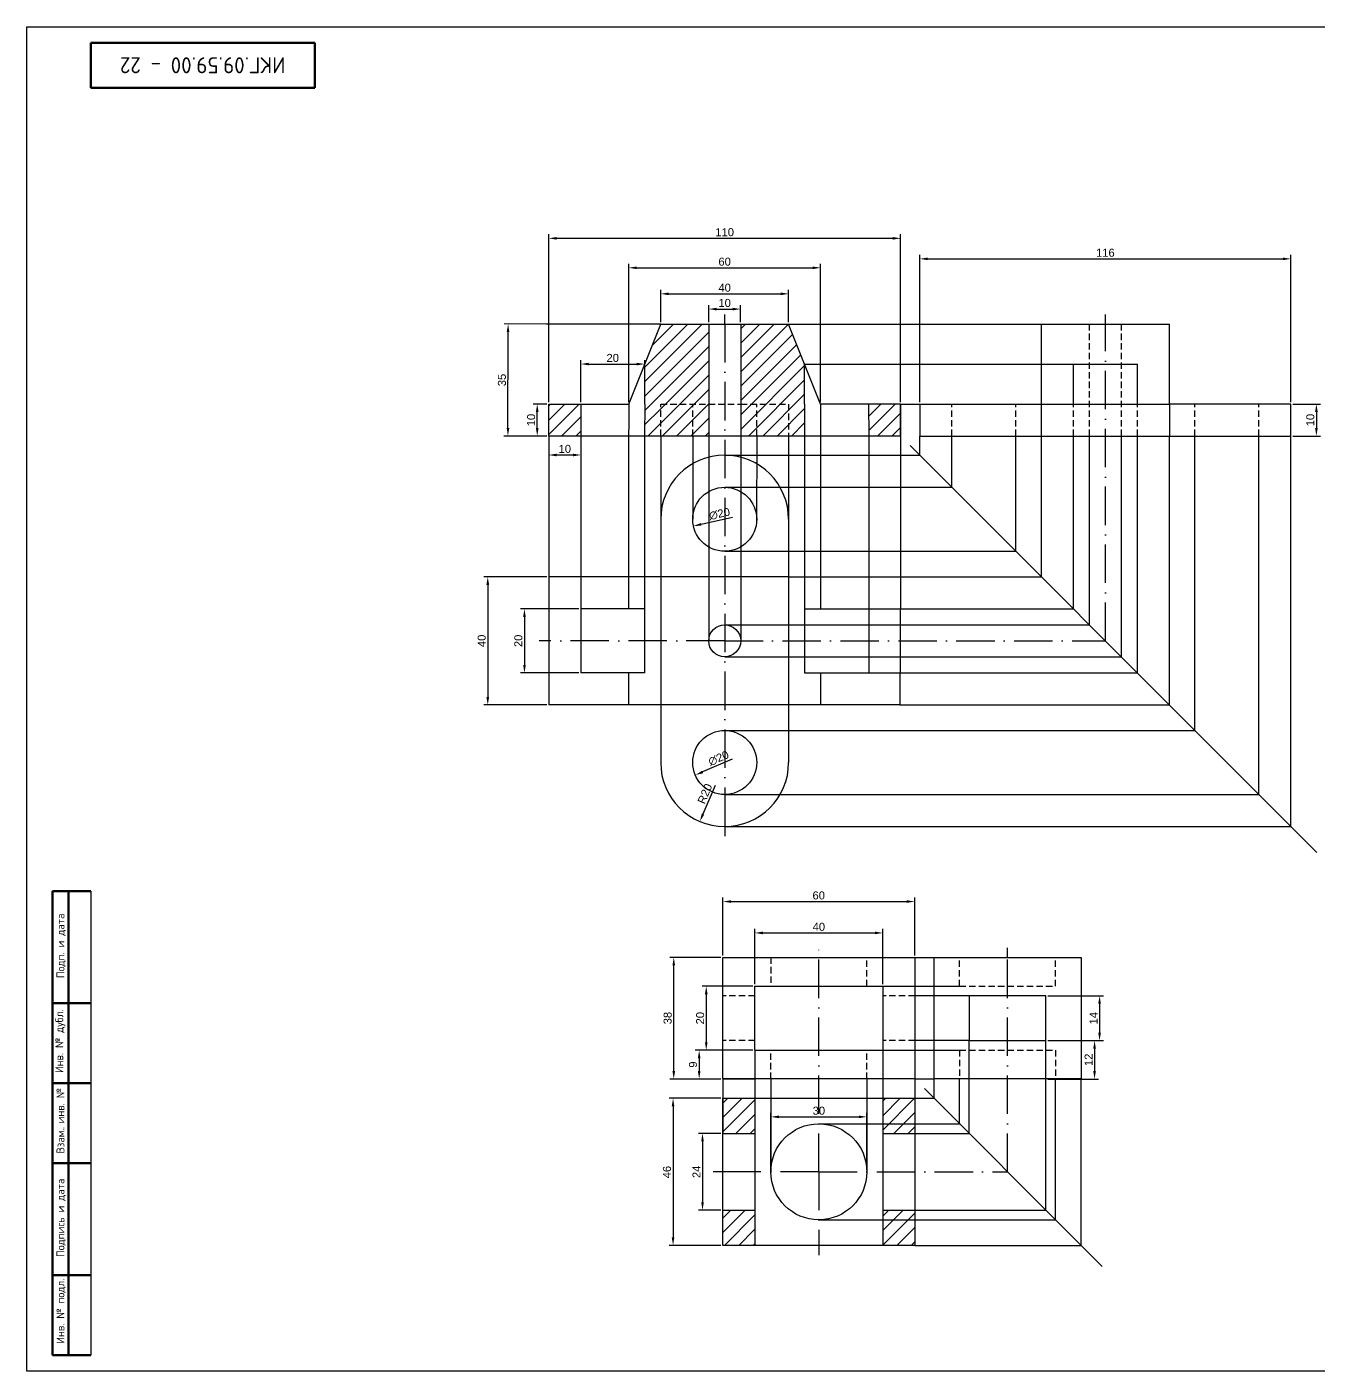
# Model space of a CAD drawing. Header units: millimetres. Extents: x 1835 to 3115, y 2020 to 2633.
# Drawn here: x 1834.7 to 2238.3, y 2212.7 to 2632.7 of the extents above; entities that cross this region are included whole.
import ezdxf
from ezdxf.enums import TextEntityAlignment as Align

# ---------------------------------------------------------------- set-up
doc = ezdxf.new("R2010")
doc.units = ezdxf.units.MM
doc.linetypes.add('ACAD_ISO10W100', pattern=[18, 12, -3, 0, -3])
doc.linetypes.add('JIS_02_2.0', pattern=[3, 2, -1])
for name, color, linetype in [('Линия связи', 92, 'Continuous'), ('Невидимая', 140, 'JIS_02_2.0'), ('оси симметрии', 20, 'ACAD_ISO10W100'), ('Размеры', 240, 'Continuous'), ('форматки', 7, 'Continuous'), ('Штриховка', 124, 'Continuous')]:
    doc.layers.add(name, color=color, linetype=linetype)
doc.layers.add('Чертёж', color=7, linetype='Continuous', lineweight=30)
doc.styles.add('GOST-2.304_Type-B', font='GOST Common.ttf')
doc.styles.get("Standard").update_dxf_attribs({"font": 'arial.ttf'})
doc.dimstyles.new('ISO-25', dxfattribs={"dimtxt": 2.5, "dimasz": 2.5, "dimexe": 1.25, "dimexo": 0.625, "dimtad": 1, "dimtxsty": 'Standard', "dimcen": 2.5, "dimadec": 0, "dimazin": 0, "dimtfac": 1, "dimtmove": 0, "dimatfit": 3, "dimfxl": 1, "dimarcsym": 0})
pattern_1 = [(45, (-627.3834, -187.195), (-2.245064, 2.245064), [])]

# ---------------------------------------------------------------- blocks, each defined once
blk = doc.blocks.new('ACAD_SPDS_TB_18')
at = {"linetype": 'Continuous', "lineweight": 60}
for p, q in [((-12, 145), (0, 145)), ((-12, 145), (-12, 0)), ((-7, 145), (-7, 0)), ((-12, 110), (0, 110)), ((-12, 85), (0, 85)), ((-12, 60), (0, 60)), ((-12, 25), (0, 25)), ((-12, 0), (0, 0))]:
    blk.add_line(p, q, dxfattribs=at)
at = {"linetype": 'Continuous', "lineweight": 30}
blk.add_line((0, 145), (0, 0), dxfattribs=at)
at = {"style": 'GOST-2.304_Type-B'}
for s, p in [('Подп. и дата', (-8.25, 117.77)), ('Инв. № дубл.', (-8.62, 88.14)), ('Взам. инв. №', (-8.25, 62.96)), ('. ', (-8.25, 70.58)), ('Подпись и дата', (-8.25, 30.64)), ('Инв. № подл.', (-8.25, 3.57))]:
    blk.add_text(s, height=2.5, rotation=90, dxfattribs=at).set_placement(p)
for tag, p in [('ПОДП_ДАТА_2', (-3.5, 127.5)), ('ИНВ_Н_ДУБЛ', (-3.65, 97.5)), ('ВЗАМ_ИНВ_Н', (-3.5, 71.94)), ('ПОДП_ДАТА_1', (-3.5, 42.5)), ('ИНВ_НОМ_ПОДЛ', (-3.5, 12.5))]:
    blk.add_attdef(tag, text='', height=2.5, rotation=90, dxfattribs=at).set_placement(p, align=Align.MIDDLE_CENTER)
at = {"style": 'GOST-2.304_Type-B', "flags": 1}
blk.add_attdef('ИДЕНТИФИКАТОР_НАДПИСИ', (-12.12, -11.58), '', height=2.5, dxfattribs=at)
blk = doc.blocks.new('ACAD_SPDS_TB_08')
at = {"linetype": 'Continuous', "lineweight": 60}
for p, q in [((0, 0), (0, -14)), ((70, 0), (0, 0)), ((70, 0), (70, -14)), ((70, -14), (0, -14))]:
    blk.add_line(p, q, dxfattribs=at)
at = {"style": 'GOST-2.304_Type-B', "flags": 8}
blk.add_attdef('ОБОЗНАЧЕНИЕ_ДОКУМЕНТА', text='', height=5, dxfattribs=at).set_placement((35, -7), align=Align.MIDDLE_CENTER)
at = {"style": 'GOST-2.304_Type-B', "flags": 1}
blk.add_attdef('ИДЕНТИФИКАТОР_НАДПИСИ', (-0.4, -20.95), '', height=2.5, dxfattribs=at)
blk = doc.blocks.new('*D27')
at = {"layer": 'Defpoints', "color": 0, "transparency": 16777216}
for p in [(1985.12, 2539.91), (1997.86, 2539.9), (1997.82, 2504.9)]:
    blk.add_point(p, dxfattribs=at)
at = {"layer": 'Размеры', "color": 0, "lineweight": -2, "transparency": 16777216}
for p, q in [((1997.23, 2539.9), (1983.87, 2539.91)), ((1985.09, 2507.41), (1985.11, 2537.41)), ((1997.2, 2504.9), (1983.83, 2504.91))]:
    blk.add_line(p, q, dxfattribs=at)
at = {"layer": 'Размеры', "color": 0, "transparency": 16777216}
for points in [[(1984.7, 2537.41), (1985.53, 2537.41), (1985.12, 2539.91)], [(1984.67, 2507.41), (1985.5, 2507.41), (1985.08, 2504.91)]]:
    blk.add_solid(points, dxfattribs=at)
at = {"layer": 'Размеры', "color": 0, "transparency": 16777216, "insert": (1983.2, 2522.41), "char_height": 2.5, "attachment_point": 5, "rotation": 89.9475}
blk.add_mtext('35', dxfattribs=at)
blk = doc.blocks.new('*D28')
at = {"layer": 'Defpoints', "color": 0, "transparency": 16777216}
for p in [(1994.22, 2514.9), (1997.82, 2514.9), (1997.82, 2504.9)]:
    blk.add_point(p, dxfattribs=at)
at = {"layer": 'Размеры', "color": 0, "lineweight": -2, "transparency": 16777216}
for p, q in [((1997.2, 2514.9), (1992.97, 2514.9)), ((1994.22, 2507.4), (1994.22, 2512.4)), ((1997.2, 2504.9), (1992.97, 2504.9))]:
    blk.add_line(p, q, dxfattribs=at)
at = {"layer": 'Размеры', "color": 0, "transparency": 16777216}
for points in [[(1993.81, 2512.4), (1994.64, 2512.4), (1994.22, 2514.9)], [(1993.81, 2507.4), (1994.64, 2507.4), (1994.22, 2504.9)]]:
    blk.add_solid(points, dxfattribs=at)
at = {"layer": 'Размеры', "color": 0, "transparency": 16777216, "insert": (1992.32, 2509.9), "char_height": 2.5, "attachment_point": 5, "rotation": 90}
blk.add_mtext('10', dxfattribs=at)
blk = doc.blocks.new('*D29')
at = {"layer": 'Defpoints', "color": 0, "transparency": 16777216}
for p in [(2072.82, 2549.33), (2032.82, 2539.9), (2072.82, 2539.9)]:
    blk.add_point(p, dxfattribs=at)
at = {"layer": 'Размеры', "color": 0, "lineweight": -2, "transparency": 16777216}
for p, q in [((2032.82, 2540.52), (2032.82, 2550.58)), ((2072.82, 2540.52), (2072.82, 2550.58)), ((2035.32, 2549.33), (2070.32, 2549.33))]:
    blk.add_line(p, q, dxfattribs=at)
at = {"layer": 'Размеры', "color": 0, "transparency": 16777216}
for points in [[(2035.32, 2549.75), (2035.32, 2548.92), (2032.82, 2549.33)], [(2070.32, 2549.75), (2070.32, 2548.92), (2072.82, 2549.33)]]:
    blk.add_solid(points, dxfattribs=at)
at = {"layer": 'Размеры', "color": 0, "transparency": 16777216, "insert": (2052.82, 2551.23), "char_height": 2.5, "attachment_point": 5}
blk.add_mtext('40', dxfattribs=at)
blk = doc.blocks.new('*D30')
at = {"layer": 'Defpoints', "color": 0, "transparency": 16777216}
for p in [(2082.82, 2557.47), (2022.82, 2514.9), (2082.82, 2514.9)]:
    blk.add_point(p, dxfattribs=at)
at = {"layer": 'Размеры', "color": 0, "lineweight": -2, "transparency": 16777216}
for p, q in [((2022.82, 2515.52), (2022.82, 2558.72)), ((2082.82, 2515.52), (2082.82, 2558.72)), ((2025.32, 2557.47), (2080.32, 2557.47))]:
    blk.add_line(p, q, dxfattribs=at)
at = {"layer": 'Размеры', "color": 0, "transparency": 16777216}
for points in [[(2025.32, 2557.88), (2025.32, 2557.05), (2022.82, 2557.47)], [(2080.32, 2557.88), (2080.32, 2557.05), (2082.82, 2557.47)]]:
    blk.add_solid(points, dxfattribs=at)
at = {"layer": 'Размеры', "color": 0, "transparency": 16777216, "insert": (2052.82, 2559.37), "char_height": 2.5, "attachment_point": 5}
blk.add_mtext('60', dxfattribs=at)
blk = doc.blocks.new('*D31')
at = {"layer": 'Defpoints', "color": 0, "transparency": 16777216}
for p in [(2107.82, 2566.68), (1997.82, 2514.9), (2107.82, 2514.9)]:
    blk.add_point(p, dxfattribs=at)
at = {"layer": 'Размеры', "color": 0, "lineweight": -2, "transparency": 16777216}
for p, q in [((1997.82, 2515.52), (1997.82, 2567.93)), ((2000.32, 2566.68), (2105.32, 2566.68)), ((2107.82, 2515.52), (2107.82, 2567.93))]:
    blk.add_line(p, q, dxfattribs=at)
at = {"layer": 'Размеры', "color": 0, "transparency": 16777216}
for points in [[(2000.32, 2567.1), (2000.32, 2566.26), (1997.82, 2566.68)], [(2105.32, 2567.1), (2105.32, 2566.26), (2107.82, 2566.68)]]:
    blk.add_solid(points, dxfattribs=at)
at = {"layer": 'Размеры', "color": 0, "transparency": 16777216, "insert": (2052.82, 2568.58), "char_height": 2.5, "attachment_point": 5}
blk.add_mtext('110', dxfattribs=at)
blk = doc.blocks.new('*D32')
at = {"layer": 'Defpoints', "color": 0, "transparency": 16777216}
for p in [(2027.83, 2527.4), (2007.82, 2514.9), (2027.82, 2514.9)]:
    blk.add_point(p, dxfattribs=at)
at = {"layer": 'Размеры', "color": 0, "lineweight": -2, "transparency": 16777216}
for p, q in [((2007.82, 2515.52), (2007.83, 2528.65)), ((2027.82, 2515.52), (2027.83, 2528.65)), ((2010.33, 2527.4), (2025.33, 2527.4))]:
    blk.add_line(p, q, dxfattribs=at)
at = {"layer": 'Размеры', "color": 0, "transparency": 16777216}
for points in [[(2010.33, 2527.82), (2010.33, 2526.98), (2007.83, 2527.4)], [(2025.33, 2527.81), (2025.33, 2526.98), (2027.83, 2527.4)]]:
    blk.add_solid(points, dxfattribs=at)
at = {"layer": 'Размеры', "color": 0, "transparency": 16777216, "insert": (2017.83, 2529.3), "char_height": 2.5, "attachment_point": 5, "rotation": 359.9914}
blk.add_mtext('20', dxfattribs=at)
blk = doc.blocks.new('*D33')
at = {"layer": 'Defpoints', "color": 0, "transparency": 16777216}
for p in [(1997.82, 2504.9), (2007.89, 2504.9), (2007.89, 2498.98)]:
    blk.add_point(p, dxfattribs=at)
at = {"layer": 'Размеры', "color": 0, "lineweight": -2, "transparency": 16777216}
for p, q in [((1997.82, 2504.27), (1997.82, 2497.73)), ((2007.89, 2504.27), (2007.89, 2497.73)), ((2000.32, 2498.98), (2005.39, 2498.98))]:
    blk.add_line(p, q, dxfattribs=at)
at = {"layer": 'Размеры', "color": 0, "transparency": 16777216}
for points in [[(2000.32, 2499.39), (2000.32, 2498.56), (1997.82, 2498.98)], [(2005.39, 2499.39), (2005.39, 2498.56), (2007.89, 2498.98)]]:
    blk.add_solid(points, dxfattribs=at)
at = {"layer": 'Размеры', "color": 0, "transparency": 16777216, "insert": (2002.85, 2500.88), "char_height": 2.5, "attachment_point": 5}
blk.add_mtext('10', dxfattribs=at)
blk = doc.blocks.new('*D34')
at = {"layer": 'Defpoints', "color": 0, "transparency": 16777216}
for p in [(2057.82, 2544.57), (2047.82, 2539.9), (2057.82, 2539.9)]:
    blk.add_point(p, dxfattribs=at)
at = {"layer": 'Размеры', "color": 0, "lineweight": -2, "transparency": 16777216}
for p, q in [((2047.82, 2540.52), (2047.82, 2545.82)), ((2057.82, 2540.52), (2057.82, 2545.82)), ((2050.32, 2544.57), (2055.32, 2544.57))]:
    blk.add_line(p, q, dxfattribs=at)
at = {"layer": 'Размеры', "color": 0, "transparency": 16777216}
for points in [[(2050.32, 2544.98), (2050.32, 2544.15), (2047.82, 2544.57)], [(2055.32, 2544.98), (2055.32, 2544.15), (2057.82, 2544.57)]]:
    blk.add_solid(points, dxfattribs=at)
at = {"layer": 'Размеры', "color": 0, "transparency": 16777216, "insert": (2052.82, 2546.47), "char_height": 2.5, "attachment_point": 5}
blk.add_mtext('10', dxfattribs=at)
blk = doc.blocks.new('*D36')
at = {"layer": 'Defpoints', "color": 0, "transparency": 16777216}
for p in [(2062.01, 2406.84), (2043.63, 2398.96)]:
    blk.add_point(p, dxfattribs=at)
at = {"layer": 'Размеры', "color": 0, "lineweight": -2, "transparency": 16777216}
blk.add_line((2055.16, 2403.9), (2045.93, 2399.94), dxfattribs=at)
at = {"layer": 'Размеры', "color": 0, "transparency": 16777216}
blk.add_solid([(2045.77, 2400.32), (2046.1, 2399.56), (2043.63, 2398.96)], dxfattribs=at)
at = {"layer": 'Размеры', "color": 0, "transparency": 16777216, "insert": (2050.92, 2404.23), "char_height": 2.5, "attachment_point": 5, "rotation": 23.2315}
blk.add_mtext('∅20', dxfattribs=at)
blk = doc.blocks.new('*D37')
at = {"layer": 'Defpoints', "color": 0, "transparency": 16777216}
for p in [(2052.82, 2402.9), (2045.07, 2384.47)]:
    blk.add_point(p, dxfattribs=at)
at = {"layer": 'Размеры', "color": 0, "lineweight": -2, "transparency": 16777216}
blk.add_line((2049.8, 2395.72), (2046.04, 2386.77), dxfattribs=at)
at = {"layer": 'Размеры', "color": 0, "transparency": 16777216}
blk.add_solid([(2045.65, 2386.93), (2046.42, 2386.61), (2045.07, 2384.47)], dxfattribs=at)
at = {"layer": 'Размеры', "color": 0, "transparency": 16777216, "insert": (2046.65, 2393.14), "char_height": 2.5, "attachment_point": 5, "rotation": 67.1824}
blk.add_mtext('R20', dxfattribs=at)
blk = doc.blocks.new('*D38')
at = {"layer": 'Defpoints', "color": 0, "transparency": 16777216}
for p in [(2097.26, 2292.18), (2067.26, 2275.01), (2097.26, 2275.01)]:
    blk.add_point(p, dxfattribs=at)
at = {"layer": 'Размеры', "color": 0, "lineweight": -2, "transparency": 16777216}
for p, q in [((2067.26, 2275.64), (2067.26, 2293.43)), ((2097.26, 2275.64), (2097.26, 2293.43)), ((2069.76, 2292.18), (2094.76, 2292.18))]:
    blk.add_line(p, q, dxfattribs=at)
at = {"layer": 'Размеры', "color": 0, "transparency": 16777216}
for points in [[(2069.76, 2292.6), (2069.76, 2291.77), (2067.26, 2292.18)], [(2094.76, 2292.6), (2094.76, 2291.77), (2097.26, 2292.18)]]:
    blk.add_solid(points, dxfattribs=at)
at = {"layer": 'Размеры', "color": 0, "transparency": 16777216, "insert": (2082.26, 2294.09), "char_height": 2.5, "attachment_point": 5}
blk.add_mtext('30', dxfattribs=at)
blk = doc.blocks.new('*D39')
at = {"layer": 'Defpoints', "color": 0, "transparency": 16777216}
for p in [(2112.26, 2359.45), (2052.26, 2342.01), (2112.26, 2342.01)]:
    blk.add_point(p, dxfattribs=at)
at = {"layer": 'Размеры', "color": 0, "lineweight": -2, "transparency": 16777216}
for p, q in [((2052.26, 2342.64), (2052.26, 2360.7)), ((2112.26, 2342.64), (2112.26, 2360.7)), ((2054.76, 2359.45), (2109.76, 2359.45))]:
    blk.add_line(p, q, dxfattribs=at)
at = {"layer": 'Размеры', "color": 0, "transparency": 16777216}
for points in [[(2054.76, 2359.87), (2054.76, 2359.04), (2052.26, 2359.45)], [(2109.76, 2359.87), (2109.76, 2359.04), (2112.26, 2359.45)]]:
    blk.add_solid(points, dxfattribs=at)
at = {"layer": 'Размеры', "color": 0, "transparency": 16777216, "insert": (2082.22, 2361.35), "char_height": 2.5, "attachment_point": 5}
blk.add_mtext('60', dxfattribs=at)
blk = doc.blocks.new('*D40')
at = {"layer": 'Defpoints', "color": 0, "transparency": 16777216}
for p in [(2036.91, 2342.01), (2052.26, 2342.01), (2052.26, 2304.01)]:
    blk.add_point(p, dxfattribs=at)
at = {"layer": 'Размеры', "color": 0, "lineweight": -2, "transparency": 16777216}
for p, q in [((2051.63, 2342.01), (2035.66, 2342.01)), ((2036.91, 2306.51), (2036.91, 2339.51)), ((2051.63, 2304.01), (2035.66, 2304.01))]:
    blk.add_line(p, q, dxfattribs=at)
at = {"layer": 'Размеры', "color": 0, "transparency": 16777216}
for points in [[(2036.49, 2339.51), (2037.32, 2339.51), (2036.91, 2342.01)], [(2036.49, 2306.51), (2037.32, 2306.51), (2036.91, 2304.01)]]:
    blk.add_solid(points, dxfattribs=at)
at = {"layer": 'Размеры', "color": 0, "transparency": 16777216, "insert": (2035, 2323.04), "char_height": 2.5, "attachment_point": 5, "rotation": 90}
blk.add_mtext('38', dxfattribs=at)
blk = doc.blocks.new('*D41')
at = {"layer": 'Defpoints', "color": 0, "transparency": 16777216}
for p in [(2062.26, 2333.01), (2047.07, 2313.01), (2062.26, 2313.01)]:
    blk.add_point(p, dxfattribs=at)
at = {"layer": 'Размеры', "color": 0, "lineweight": -2, "transparency": 16777216}
for p, q in [((2061.63, 2333.01), (2045.82, 2333.01)), ((2047.07, 2330.51), (2047.07, 2315.51)), ((2061.63, 2313.01), (2045.82, 2313.01))]:
    blk.add_line(p, q, dxfattribs=at)
at = {"layer": 'Размеры', "color": 0, "transparency": 16777216}
for points in [[(2046.65, 2330.51), (2047.48, 2330.51), (2047.07, 2333.01)], [(2046.65, 2315.51), (2047.48, 2315.51), (2047.07, 2313.01)]]:
    blk.add_solid(points, dxfattribs=at)
at = {"layer": 'Размеры', "color": 0, "transparency": 16777216, "insert": (2045.16, 2323.01), "char_height": 2.5, "attachment_point": 5, "rotation": 90}
blk.add_mtext('20', dxfattribs=at)
blk = doc.blocks.new('*D42')
at = {"layer": 'Defpoints', "color": 0, "transparency": 16777216}
for p in [(2052.26, 2313.01), (2044.85, 2304.01), (2052.26, 2304.01)]:
    blk.add_point(p, dxfattribs=at)
at = {"layer": 'Размеры', "color": 0, "lineweight": -2, "transparency": 16777216}
for p, q in [((2051.63, 2313.01), (2043.6, 2313.01)), ((2044.85, 2310.51), (2044.85, 2306.51)), ((2051.63, 2304.01), (2043.6, 2304.01))]:
    blk.add_line(p, q, dxfattribs=at)
at = {"layer": 'Размеры', "color": 0, "transparency": 16777216}
for points in [[(2044.43, 2310.51), (2045.26, 2310.51), (2044.85, 2313.01)], [(2044.43, 2306.51), (2045.26, 2306.51), (2044.85, 2304.01)]]:
    blk.add_solid(points, dxfattribs=at)
at = {"layer": 'Размеры', "color": 0, "transparency": 16777216, "insert": (2042.95, 2308.51), "char_height": 2.5, "attachment_point": 5, "rotation": 90}
blk.add_mtext('9', dxfattribs=at)
blk = doc.blocks.new('*D43')
at = {"layer": 'Defpoints', "color": 0, "transparency": 16777216}
for p in [(2102.26, 2349.65), (2062.26, 2333.01), (2102.26, 2333.01)]:
    blk.add_point(p, dxfattribs=at)
at = {"layer": 'Размеры', "color": 0, "lineweight": -2, "transparency": 16777216}
for p, q in [((2062.26, 2333.64), (2062.26, 2350.9)), ((2064.76, 2349.65), (2099.76, 2349.65)), ((2102.26, 2333.64), (2102.26, 2350.9))]:
    blk.add_line(p, q, dxfattribs=at)
at = {"layer": 'Размеры', "color": 0, "transparency": 16777216}
for points in [[(2064.76, 2350.07), (2064.76, 2349.23), (2062.26, 2349.65)], [(2099.76, 2350.07), (2099.76, 2349.23), (2102.26, 2349.65)]]:
    blk.add_solid(points, dxfattribs=at)
at = {"layer": 'Размеры', "color": 0, "transparency": 16777216, "insert": (2082.26, 2351.55), "char_height": 2.5, "attachment_point": 5}
blk.add_mtext('40', dxfattribs=at)
blk = doc.blocks.new('*D45')
at = {"layer": 'Defpoints', "color": 0, "transparency": 16777216}
for p in [(2052.26, 2298.01), (2036.69, 2252.01), (2052.26, 2252.01)]:
    blk.add_point(p, dxfattribs=at)
at = {"layer": 'Размеры', "color": 0, "lineweight": -2, "transparency": 16777216}
for p, q in [((2051.63, 2298.01), (2035.44, 2298.01)), ((2036.69, 2295.51), (2036.69, 2254.51)), ((2051.63, 2252.01), (2035.44, 2252.01))]:
    blk.add_line(p, q, dxfattribs=at)
at = {"layer": 'Размеры', "color": 0, "transparency": 16777216}
for points in [[(2036.27, 2295.51), (2037.1, 2295.51), (2036.69, 2298.01)], [(2036.27, 2254.51), (2037.1, 2254.51), (2036.69, 2252.01)]]:
    blk.add_solid(points, dxfattribs=at)
at = {"layer": 'Размеры', "color": 0, "transparency": 16777216, "insert": (2034.79, 2274.91), "char_height": 2.5, "attachment_point": 5, "rotation": 90}
blk.add_mtext('46', dxfattribs=at)
blk = doc.blocks.new('*D47')
at = {"layer": 'Defpoints', "color": 0, "transparency": 16777216}
for p in [(2052.26, 2287.01), (2045.89, 2263.01), (2052.26, 2263.01)]:
    blk.add_point(p, dxfattribs=at)
at = {"layer": 'Размеры', "color": 0, "lineweight": -2, "transparency": 16777216}
for p, q in [((2051.63, 2287.01), (2044.64, 2287.01)), ((2045.89, 2284.51), (2045.89, 2265.51)), ((2051.63, 2263.01), (2044.64, 2263.01))]:
    blk.add_line(p, q, dxfattribs=at)
at = {"layer": 'Размеры', "color": 0, "transparency": 16777216}
for points in [[(2045.48, 2284.51), (2046.31, 2284.51), (2045.89, 2287.01)], [(2045.48, 2265.51), (2046.31, 2265.51), (2045.89, 2263.01)]]:
    blk.add_solid(points, dxfattribs=at)
at = {"layer": 'Размеры', "color": 0, "transparency": 16777216, "insert": (2044.01, 2275.01), "char_height": 2.5, "attachment_point": 5, "rotation": 90}
blk.add_mtext('24', dxfattribs=at)
blk = doc.blocks.new('*D48')
at = {"layer": 'Defpoints', "color": 0, "transparency": 16777216}
for p in [(2153.26, 2330.01), (2153.26, 2316.01), (2170.01, 2316.01)]:
    blk.add_point(p, dxfattribs=at)
at = {"layer": 'Размеры', "color": 0, "lineweight": -2, "transparency": 16777216}
for p, q in [((2153.88, 2330.01), (2171.26, 2330.01)), ((2170.01, 2327.51), (2170.01, 2318.51)), ((2153.88, 2316.01), (2171.26, 2316.01))]:
    blk.add_line(p, q, dxfattribs=at)
at = {"layer": 'Размеры', "color": 0, "transparency": 16777216}
for points in [[(2169.59, 2327.51), (2170.43, 2327.51), (2170.01, 2330.01)], [(2169.59, 2318.51), (2170.43, 2318.51), (2170.01, 2316.01)]]:
    blk.add_solid(points, dxfattribs=at)
at = {"layer": 'Размеры', "color": 0, "transparency": 16777216, "insert": (2168.13, 2323.01), "char_height": 2.5, "attachment_point": 5, "rotation": 90}
blk.add_mtext('14', dxfattribs=at)
blk = doc.blocks.new('*D49')
at = {"layer": 'Defpoints', "color": 0, "transparency": 16777216}
for p in [(2153.26, 2316.01), (2153.26, 2304.01), (2168.45, 2304.01)]:
    blk.add_point(p, dxfattribs=at)
at = {"layer": 'Размеры', "color": 0, "lineweight": -2, "transparency": 16777216}
for p, q in [((2153.88, 2316.01), (2169.7, 2316.01)), ((2168.45, 2313.51), (2168.45, 2306.51)), ((2153.88, 2304.01), (2169.7, 2304.01))]:
    blk.add_line(p, q, dxfattribs=at)
at = {"layer": 'Размеры', "color": 0, "transparency": 16777216}
for points in [[(2168.03, 2313.51), (2168.86, 2313.51), (2168.45, 2316.01)], [(2168.03, 2306.51), (2168.86, 2306.51), (2168.45, 2304.01)]]:
    blk.add_solid(points, dxfattribs=at)
at = {"layer": 'Размеры', "color": 0, "transparency": 16777216, "insert": (2166.57, 2310.01), "char_height": 2.5, "attachment_point": 5, "rotation": 90}
blk.add_mtext('12', dxfattribs=at)
blk = doc.blocks.new('*D50')
at = {"layer": 'Defpoints', "color": 0, "transparency": 16777216}
for p in [(2062.6, 2481.02), (2043.05, 2476.78)]:
    blk.add_point(p, dxfattribs=at)
at = {"layer": 'Размеры', "color": 0, "lineweight": -2, "transparency": 16777216}
blk.add_line((2055.31, 2479.44), (2045.49, 2477.31), dxfattribs=at)
at = {"layer": 'Размеры', "color": 0, "transparency": 16777216}
blk.add_solid([(2045.41, 2477.72), (2045.58, 2476.9), (2043.05, 2476.78)], dxfattribs=at)
at = {"layer": 'Размеры', "color": 0, "transparency": 16777216, "insert": (2051.21, 2480.57), "char_height": 2.5, "attachment_point": 5, "rotation": 12.2207}
blk.add_mtext('∅20', dxfattribs=at)
blk = doc.blocks.new('*D51')
at = {"layer": 'Defpoints', "color": 0, "transparency": 16777216}
for p in [(2007.89, 2450.9), (1990.23, 2430.9), (2007.89, 2430.9)]:
    blk.add_point(p, dxfattribs=at)
at = {"layer": 'Размеры', "color": 0, "lineweight": -2, "transparency": 16777216}
for p, q in [((2007.26, 2450.9), (1988.98, 2450.9)), ((1990.23, 2448.4), (1990.23, 2433.4)), ((2007.26, 2430.9), (1988.98, 2430.9))]:
    blk.add_line(p, q, dxfattribs=at)
at = {"layer": 'Размеры', "color": 0, "transparency": 16777216}
for points in [[(1989.82, 2448.4), (1990.65, 2448.4), (1990.23, 2450.9)], [(1989.82, 2433.4), (1990.65, 2433.4), (1990.23, 2430.9)]]:
    blk.add_solid(points, dxfattribs=at)
at = {"layer": 'Размеры', "color": 0, "transparency": 16777216, "insert": (1988.33, 2440.9), "char_height": 2.5, "attachment_point": 5, "rotation": 90}
blk.add_mtext('20', dxfattribs=at)
blk = doc.blocks.new('*D52')
at = {"layer": 'Defpoints', "color": 0, "transparency": 16777216}
for p in [(1997.82, 2460.9), (1978.77, 2420.9), (1997.82, 2420.9)]:
    blk.add_point(p, dxfattribs=at)
at = {"layer": 'Размеры', "color": 0, "lineweight": -2, "transparency": 16777216}
for p, q in [((1997.2, 2460.9), (1977.52, 2460.9)), ((1978.77, 2458.4), (1978.77, 2423.4)), ((1997.2, 2420.9), (1977.52, 2420.9))]:
    blk.add_line(p, q, dxfattribs=at)
at = {"layer": 'Размеры', "color": 0, "transparency": 16777216}
for points in [[(1978.35, 2458.4), (1979.19, 2458.4), (1978.77, 2460.9)], [(1978.35, 2423.4), (1979.19, 2423.4), (1978.77, 2420.9)]]:
    blk.add_solid(points, dxfattribs=at)
at = {"layer": 'Размеры', "color": 0, "transparency": 16777216, "insert": (1976.87, 2440.9), "char_height": 2.5, "attachment_point": 5, "rotation": 90}
blk.add_mtext('40', dxfattribs=at)
blk = doc.blocks.new('*D53')
at = {"layer": 'Defpoints', "color": 0, "transparency": 16777216}
for p in [(2229.82, 2514.9), (2229.82, 2504.9), (2237.79, 2504.9)]:
    blk.add_point(p, dxfattribs=at)
at = {"layer": 'Размеры', "color": 0, "lineweight": -2, "transparency": 16777216}
for p, q in [((2230.45, 2514.9), (2239.04, 2514.9)), ((2237.79, 2512.4), (2237.79, 2507.4)), ((2230.45, 2504.9), (2239.04, 2504.9))]:
    blk.add_line(p, q, dxfattribs=at)
at = {"layer": 'Размеры', "color": 0, "transparency": 16777216}
for points in [[(2237.37, 2512.4), (2238.2, 2512.4), (2237.79, 2514.9)], [(2237.37, 2507.4), (2238.2, 2507.4), (2237.79, 2504.9)]]:
    blk.add_solid(points, dxfattribs=at)
at = {"layer": 'Размеры', "color": 0, "transparency": 16777216, "insert": (2235.89, 2509.9), "char_height": 2.5, "attachment_point": 5, "rotation": 90}
blk.add_mtext('10', dxfattribs=at)
blk = doc.blocks.new('*D54')
at = {"layer": 'Defpoints', "color": 0, "transparency": 16777216}
for p in [(2229.82, 2560.26), (2113.82, 2514.9), (2229.82, 2514.9)]:
    blk.add_point(p, dxfattribs=at)
at = {"layer": 'Размеры', "color": 0, "lineweight": -2, "transparency": 16777216}
for p, q in [((2113.82, 2515.52), (2113.82, 2561.51)), ((2116.32, 2560.26), (2227.32, 2560.26)), ((2229.82, 2515.52), (2229.82, 2561.51))]:
    blk.add_line(p, q, dxfattribs=at)
at = {"layer": 'Размеры', "color": 0, "transparency": 16777216}
for points in [[(2116.32, 2560.68), (2116.32, 2559.84), (2113.82, 2560.26)], [(2227.32, 2560.68), (2227.32, 2559.84), (2229.82, 2560.26)]]:
    blk.add_solid(points, dxfattribs=at)
at = {"layer": 'Размеры', "color": 0, "transparency": 16777216, "insert": (2171.82, 2562.16), "char_height": 2.5, "attachment_point": 5}
blk.add_mtext('116', dxfattribs=at)

msp = doc.modelspace()

# ---------------------------------------------------------------- hatches: boundary and pattern name
at = {"layer": 'Штриховка', "true_color": 0x139b48}
h = msp.add_hatch(dxfattribs=at)
h.set_pattern_fill('ANSI31', color=114)
h.set_pattern_definition(pattern_1)
h.paths.add_polyline_path([(2047.823, 2539.9), (2032.823, 2539.9), (2027.864, 2527.499), (2027.823, 2514.895), (2027.791, 2504.9), (2032.823, 2504.9), (2032.823, 2514.9), (2047.823, 2514.9)])
h.paths.add_polyline_path([(2077.82, 2527.408), (2072.823, 2539.9), (2057.823, 2539.9), (2057.823, 2514.9), (2072.823, 2514.9), (2072.823, 2504.9), (2077.826, 2504.9), (2077.823, 2514.898)])
h.paths.add_polyline_path([(2072.823, 2514.9), (2062.87, 2514.9), (2062.841, 2504.9), (2072.823, 2504.9)], flags=17)
h.paths.add_polyline_path([(2062.87, 2514.9), (2057.823, 2514.9), (2057.823, 2504.9), (2062.841, 2504.9)], flags=17)
h.paths.add_polyline_path([(2107.823, 2514.9), (2097.823, 2514.899), (2097.9, 2504.9), (2107.823, 2504.9)])
h.paths.add_polyline_path([(2007.823, 2514.898), (1997.823, 2514.9), (1997.823, 2504.9), (2007.886, 2504.9)])
h = msp.add_hatch(dxfattribs=at)
h.set_pattern_fill('ANSI31', color=114)
h.set_pattern_definition(pattern_1)
h.paths.add_polyline_path([(2047.823, 2514.9), (2042.858, 2514.9), (2042.823, 2504.9), (2047.823, 2504.9)])
h.paths.add_polyline_path([(2042.858, 2514.9), (2032.823, 2514.9), (2032.823, 2504.9), (2042.823, 2504.9)])
h = msp.add_hatch(dxfattribs=at)
h.set_pattern_fill('ANSI31', color=114)
h.set_pattern_definition([(45, (-1082.546, -389.3567), (-2.245064, 2.245064), [])])
h.paths.add_polyline_path([(2062.256, 2298.012), (2052.256, 2298.012), (2052.256, 2287.012), (2062.256, 2287.012)])
h.paths.add_polyline_path([(2062.256, 2263.012), (2052.256, 2263.012), (2052.256, 2252.012), (2062.256, 2252.012)])
h.paths.add_polyline_path([(2112.256, 2298.012), (2102.256, 2298.012), (2102.256, 2290.012), (2112.256, 2290.012)])
h.paths.add_polyline_path([(2112.256, 2290.012), (2102.256, 2290.012), (2102.256, 2287.012), (2112.256, 2287.012)])
h.paths.add_polyline_path([(2112.256, 2263.012), (2102.256, 2263.012), (2102.256, 2260.012), (2112.256, 2260.012)])
h.paths.add_polyline_path([(2112.256, 2260.012), (2102.256, 2260.012), (2102.256, 2252.012), (2112.256, 2252.012)])

# ---------------------------------------------------------------- linework, layer by layer
msp.add_line((2032.823, 2539.9), (1997.015, 2539.9))
msp.add_lwpolyline([(1834.696, 2212.74), (1834.696, 2632.74), (2428.696, 2632.74), (2428.696, 2212.74), (1834.696, 2212.74)])
at = {"layer": 'Линия связи'}
for p, q in [((2072.823, 2539.9), (2113.823, 2539.9)), ((2113.823, 2539.9), (2151.823, 2539.9)), ((2077.82, 2527.408), (2113.823, 2527.408)), ((2113.823, 2527.408), (2151.823, 2527.408)), ((2151.823, 2527.408), (2161.823, 2527.408)), ((2022.823, 2514.896), (2022.756, 2498.9)), ((2082.823, 2514.898), (2082.823, 2498.9)), ((2107.823, 2514.9), (2113.823, 2514.9)), ((1997.823, 2504.9), (1997.823, 2498.9)), ((2007.886, 2504.898), (2007.886, 2498.9)), ((2027.791, 2504.9), (2027.791, 2498.9)), ((2032.823, 2504.9), (2032.823, 2498.9)), ((2042.823, 2504.9), (2042.823, 2478.9)), ((2047.823, 2504.9), (2047.823, 2498.9)), ((2057.823, 2504.9), (2057.823, 2498.9)), ((2062.841, 2504.9), (2062.762, 2477.795)), ((2072.823, 2504.9), (2072.823, 2498.9)), ((2077.826, 2504.898), (2077.826, 2464.898)), ((2097.9, 2504.899), (2097.9, 2501.9)), ((2107.823, 2504.9), (2107.823, 2501.9)), ((2113.823, 2498.9), (2113.823, 2504.9)), ((2123.823, 2488.9), (2123.823, 2504.9)), ((2143.823, 2468.9), (2143.823, 2504.9)), ((2151.823, 2460.9), (2151.823, 2504.9)), ((2161.823, 2450.9), (2161.823, 2504.9)), ((2166.823, 2445.9), (2166.823, 2504.9)), ((2176.823, 2435.9), (2176.823, 2504.9)), ((2181.823, 2430.9), (2181.823, 2504.9)), ((2191.823, 2420.9), (2191.823, 2504.9)), ((2199.823, 2412.9), (2199.823, 2504.9)), ((2219.823, 2392.9), (2219.823, 2504.9)), ((2229.823, 2382.9), (2229.823, 2504.9)), ((2097.9, 2501.9), (2097.9, 2498.9)), ((2107.823, 2501.9), (2107.823, 2460.9)), ((1997.823, 2498.9), (1997.823, 2460.9)), ((2007.886, 2498.9), (2007.886, 2460.9)), ((2022.756, 2498.9), (2022.756, 2460.9)), ((2027.791, 2498.9), (2027.791, 2460.9)), ((2032.823, 2498.9), (2032.823, 2478.9)), ((2047.823, 2498.9), (2047.823, 2440.9)), ((2052.823, 2498.9), (2113.823, 2498.9)), ((2057.823, 2498.9), (2057.823, 2440.9)), ((2072.823, 2498.9), (2072.823, 2478.9)), ((2082.823, 2498.9), (2082.823, 2460.9)), ((2097.9, 2498.9), (2097.9, 2460.9)), ((2052.823, 2488.9), (2113.823, 2488.9)), ((2113.823, 2488.9), (2123.823, 2488.9)), ((2052.823, 2468.9), (2113.823, 2468.9)), ((2113.823, 2468.9), (2143.823, 2468.9)), ((2077.826, 2464.898), (2077.826, 2460.9)), ((2007.886, 2460.9), (2007.886, 2450.9)), ((2027.791, 2460.9), (2027.791, 2450.9)), ((2077.826, 2460.9), (2077.826, 2450.9)), ((2097.9, 2460.9), (2097.9, 2450.9)), ((2107.823, 2460.9), (2113.823, 2460.9)), ((2113.823, 2460.9), (2151.823, 2460.9)), ((2097.9, 2450.9), (2113.823, 2450.9)), ((2113.823, 2450.9), (2161.823, 2450.9)), ((2052.823, 2445.9), (2113.823, 2445.9)), ((2113.823, 2445.9), (2166.823, 2445.9)), ((2052.823, 2435.9), (2113.823, 2435.9)), ((2113.823, 2435.9), (2176.823, 2435.9)), ((2097.9, 2430.9), (2113.823, 2430.9)), ((2113.823, 2430.9), (2181.823, 2430.9)), ((2107.569, 2420.9), (2113.823, 2420.9)), ((2113.823, 2420.9), (2191.823, 2420.9)), ((2052.823, 2412.9), (2113.823, 2412.9)), ((2113.823, 2412.9), (2199.823, 2412.9)), ((2052.823, 2392.9), (2113.823, 2392.9)), ((2113.823, 2392.9), (2219.823, 2392.9)), ((2052.823, 2382.9), (2113.823, 2382.9)), ((2113.823, 2382.9), (2229.823, 2382.9)), ((2112.256, 2342.012), (2118.256, 2342.012)), ((2102.256, 2333.012), (2118.256, 2333.012)), ((2118.256, 2333.012), (2126.256, 2333.012)), ((2129.256, 2330.012), (2112.256, 2330.012)), ((2129.256, 2316.012), (2112.256, 2316.012)), ((2129.256, 2304.012), (2129.256, 2316.012)), ((2153.256, 2304.012), (2153.256, 2316.012)), ((2062.256, 2313.012), (2062.256, 2298.012)), ((2102.256, 2313.012), (2102.256, 2298.012)), ((2102.256, 2313.012), (2118.256, 2313.012)), ((2118.256, 2313.012), (2126.256, 2313.012)), ((2052.256, 2304.012), (2052.256, 2298.012)), ((2067.256, 2304.012), (2067.256, 2298.012)), ((2097.256, 2304.012), (2097.256, 2298.012)), ((2112.256, 2304.012), (2112.256, 2298.012)), ((2112.256, 2304.012), (2118.256, 2304.012)), ((2118.256, 2298.012), (2118.256, 2304.012)), ((2126.256, 2290.012), (2126.256, 2304.012)), ((2129.256, 2287.012), (2129.256, 2304.012)), ((2153.256, 2263.012), (2153.256, 2304.012)), ((2156.256, 2260.012), (2156.256, 2304.012)), ((2164.256, 2252.012), (2164.256, 2304.012)), ((2067.256, 2298.012), (2067.256, 2275.012)), ((2097.256, 2298.012), (2097.256, 2275.012)), ((2112.256, 2298.012), (2118.256, 2298.012)), ((2082.256, 2290.012), (2126.256, 2290.012)), ((2112.256, 2287.012), (2129.256, 2287.012)), ((2082.256, 2260.012), (2156.256, 2260.012)), ((2112.256, 2263.012), (2153.256, 2263.012)), ((2112.256, 2252.012), (2164.256, 2252.012))]:
    msp.add_line(p, q, dxfattribs=at)
at = {"layer": 'Невидимая'}
for p, q in [((2166.823, 2504.9), (2166.823, 2539.9)), ((2176.823, 2504.9), (2176.823, 2539.9)), ((2032.823, 2504.9), (2032.823, 2514.9)), ((2032.823, 2514.9), (2047.823, 2514.9)), ((2042.823, 2504.9), (2042.858, 2514.9)), ((2047.823, 2514.9), (2057.823, 2514.9)), ((2057.823, 2514.9), (2072.823, 2514.9)), ((2062.841, 2504.9), (2062.87, 2514.9)), ((2072.823, 2514.9), (2072.823, 2504.9)), ((2123.823, 2504.9), (2123.823, 2514.9)), ((2143.823, 2504.9), (2143.823, 2514.9)), ((2161.823, 2504.9), (2161.823, 2514.9)), ((2181.823, 2504.9), (2181.823, 2514.9)), ((2199.823, 2504.9), (2199.823, 2514.9)), ((2219.823, 2504.9), (2219.823, 2514.9)), ((2047.823, 2504.9), (2042.823, 2504.9)), ((2067.256, 2342.012), (2067.256, 2333.012)), ((2097.256, 2333.012), (2097.256, 2342.012)), ((2126.256, 2333.012), (2126.256, 2342.012)), ((2156.256, 2333.012), (2156.256, 2342.012)), ((2126.256, 2333.012), (2156.256, 2333.012)), ((2062.256, 2330.012), (2052.256, 2330.012)), ((2112.256, 2330.012), (2102.256, 2330.012)), ((2062.256, 2316.012), (2052.256, 2316.012)), ((2112.256, 2316.012), (2102.256, 2316.012)), ((2067.256, 2304.012), (2067.256, 2313.012)), ((2097.256, 2304.012), (2097.256, 2313.012)), ((2126.256, 2313.012), (2156.256, 2313.012)), ((2126.256, 2313.012), (2126.256, 2304.012)), ((2156.256, 2313.012), (2156.256, 2304.012))]:
    msp.add_line(p, q, dxfattribs=at)
at = {"layer": 'оси симметрии'}
for p, q in [((2052.823, 2539.9), (2052.823, 2542.9)), ((2171.823, 2440.9), (2171.823, 2542.9)), ((2052.823, 2539.9), (2052.823, 2382.9)), ((2052.823, 2440.9), (1994.823, 2440.9)), ((2052.823, 2440.9), (2171.823, 2440.9)), ((2052.823, 2382.9), (2052.823, 2379.9)), ((2082.256, 2275.012), (2082.256, 2345.012)), ((2141.256, 2342.012), (2141.256, 2345.012)), ((2141.256, 2275.012), (2141.256, 2342.012)), ((2052.256, 2275.012), (2049.256, 2275.012)), ((2082.256, 2275.012), (2052.256, 2275.012)), ((2082.256, 2275.012), (2141.256, 2275.012)), ((2082.256, 2275.012), (2082.256, 2252.012)), ((2082.256, 2252.012), (2082.256, 2249.012))]:
    msp.add_line(p, q, dxfattribs=at)
at = {"layer": 'Чертёж'}
for p, q in [((2022.823, 2514.896), (2032.823, 2539.9)), ((2032.823, 2539.9), (2072.823, 2539.9)), ((2047.823, 2539.9), (2047.823, 2504.9)), ((2057.823, 2539.9), (2057.823, 2504.9)), ((2082.823, 2514.898), (2072.823, 2539.9)), ((2151.823, 2514.9), (2151.823, 2539.9)), ((2151.823, 2539.9), (2191.823, 2539.9)), ((2191.823, 2514.9), (2191.823, 2539.9)), ((2027.823, 2514.895), (2027.864, 2527.499)), ((2077.823, 2514.898), (2077.82, 2527.408)), ((2161.823, 2514.9), (2161.823, 2527.408)), ((2161.823, 2527.408), (2181.823, 2527.408)), ((2181.823, 2514.9), (2181.823, 2527.408)), ((2181.823, 2527.408), (2181.823, 2527.408)), ((1997.823, 2504.9), (1997.823, 2514.9)), ((1997.823, 2504.9), (1997.823, 2514.9)), ((1997.823, 2514.9), (2022.823, 2514.896)), ((1997.823, 2514.9), (2007.823, 2514.898)), ((2007.823, 2514.898), (2007.886, 2504.898)), ((2007.823, 2514.898), (2022.823, 2514.896)), ((2027.823, 2514.895), (2027.791, 2504.895)), ((2077.823, 2514.898), (2077.826, 2504.898)), ((2107.823, 2514.9), (2082.823, 2514.898)), ((2107.823, 2514.9), (2097.823, 2514.899)), ((2097.823, 2514.899), (2097.9, 2504.899)), ((2107.823, 2514.9), (2107.823, 2504.9)), ((2107.823, 2504.9), (2107.823, 2514.9)), ((2113.823, 2514.9), (2113.823, 2504.9)), ((2113.823, 2514.9), (2151.823, 2514.9)), ((2151.823, 2504.9), (2151.823, 2514.9)), ((2151.823, 2514.9), (2191.823, 2514.9)), ((2229.823, 2514.9), (2191.823, 2514.9)), ((2191.823, 2514.9), (2191.823, 2504.9)), ((2229.823, 2504.9), (2229.823, 2514.9)), ((2107.823, 2504.9), (1997.823, 2504.9)), ((2113.823, 2504.9), (2229.823, 2504.9)), ((2110.823, 2501.9), (2216.889, 2395.833)), ((2032.823, 2478.9), (2032.823, 2460.9)), ((2072.823, 2478.9), (2072.823, 2460.9)), ((2072.823, 2460.9), (1997.823, 2460.9)), ((1997.823, 2460.9), (1997.823, 2420.9)), ((2022.756, 2460.9), (2022.756, 2450.9)), ((2032.823, 2460.9), (2032.823, 2420.9)), ((2072.823, 2460.9), (2107.823, 2460.9)), ((2072.823, 2460.9), (2072.823, 2420.9)), ((2082.823, 2460.9), (2082.823, 2450.9)), ((2107.823, 2460.9), (2107.569, 2420.9)), ((2007.886, 2450.9), (2007.886, 2430.9)), ((2027.791, 2450.9), (2007.886, 2450.9)), ((2027.791, 2450.9), (2027.791, 2430.9)), ((2077.826, 2450.9), (2097.9, 2450.9)), ((2077.826, 2450.9), (2077.826, 2430.9)), ((2097.9, 2450.9), (2097.9, 2430.9)), ((2027.791, 2430.9), (2007.886, 2430.9)), ((2022.756, 2430.9), (2022.756, 2420.9)), ((2077.826, 2430.9), (2097.9, 2430.9)), ((2082.823, 2430.9), (2082.823, 2420.9)), ((2107.569, 2420.9), (1997.823, 2420.9)), ((2032.823, 2420.9), (2032.823, 2402.9)), ((2072.823, 2420.9), (2072.823, 2402.9)), ((2216.889, 2395.833), (2229.823, 2382.9)), ((2229.823, 2382.9), (2237.962, 2374.761)), ((2052.256, 2304.012), (2052.256, 2342.012)), ((2052.256, 2342.012), (2112.256, 2342.012)), ((2112.256, 2342.012), (2112.256, 2304.012)), ((2118.256, 2304.012), (2118.256, 2342.012)), ((2118.256, 2342.012), (2164.256, 2342.012)), ((2164.256, 2342.012), (2164.256, 2304.012)), ((2062.256, 2330.012), (2062.256, 2333.012)), ((2062.256, 2333.012), (2102.256, 2333.012)), ((2102.256, 2333.012), (2102.256, 2313.012)), ((2062.256, 2316.012), (2062.256, 2330.012)), ((2153.256, 2330.012), (2129.256, 2330.012)), ((2129.256, 2330.012), (2129.256, 2316.012)), ((2153.256, 2316.012), (2153.256, 2330.012)), ((2062.256, 2313.012), (2062.256, 2316.012)), ((2129.256, 2316.012), (2153.256, 2316.012)), ((2062.256, 2313.012), (2102.256, 2313.012)), ((2112.256, 2304.012), (2052.256, 2304.012)), ((2052.256, 2304.012), (2062.256, 2304.012)), ((2112.256, 2304.012), (2102.256, 2304.012)), ((2164.256, 2304.012), (2118.256, 2304.012)), ((2052.256, 2252.012), (2052.256, 2298.012)), ((2052.256, 2298.012), (2112.256, 2298.012)), ((2052.256, 2298.012), (2052.256, 2287.012)), ((2062.256, 2298.012), (2062.256, 2252.012)), ((2102.256, 2298.012), (2102.256, 2252.012)), ((2112.256, 2298.012), (2112.256, 2252.012)), ((2115.256, 2301.012), (2164.256, 2252.012)), ((2052.256, 2287.012), (2062.256, 2287.012)), ((2102.256, 2287.012), (2112.256, 2287.012)), ((2052.256, 2252.012), (2052.256, 2263.012)), ((2052.256, 2263.012), (2062.256, 2263.012)), ((2102.256, 2263.012), (2112.256, 2263.012)), ((2112.256, 2252.012), (2052.256, 2252.012)), ((2164.256, 2252.012), (2170.861, 2245.407))]:
    msp.add_line(p, q, dxfattribs=at)
for centre, radius in [((2052.823, 2478.9), 10), ((2052.823, 2440.9), 5), ((2052.823, 2402.9), 10), ((2082.256, 2275.012), 15)]:
    msp.add_circle(centre, radius, dxfattribs=at)
for centre, start, end in [((2052.823, 2478.9), 0, 180), ((2052.823, 2402.9), 180, 0)]:
    msp.add_arc(centre, 20, start, end, dxfattribs=at)

# ---------------------------------------------------------------- block references
msp.add_blockref('ACAD_SPDS_TB_18', (1854.696, 2217.74))
at = {"layer": 'форматки'}
ref = msp.add_blockref('ACAD_SPDS_TB_08', (1854.696, 2627.74), dxfattribs=at)
ref.add_attrib('ОБОЗНАЧЕНИЕ_ДОКУМЕНТА', 'ИКГ.09.59.00 - 22', dxfattribs={"layer": '0', "height": 5, "rotation": 180, "style": 'GOST-2.304_Type-B'}).set_placement((1889.696, 2620.74), align=Align.MIDDLE_CENTER)

# ---------------------------------------------------------------- dimensions: what is measured, and where the dimension line sits
at = {"layer": 'Размеры'}
for base, p1, p2, picture, middle in [((2107.823, 2566.679), (1997.823, 2514.9), (2107.823, 2514.9), '*D31', (2052.823, 2566.679)), ((2082.823, 2557.465), (2022.823, 2514.896), (2082.823, 2514.898), '*D30', (2052.823, 2557.465)), ((2072.823, 2549.333), (2032.823, 2539.9), (2072.823, 2539.9), '*D29', (2052.823, 2549.333)), ((2112.256, 2359.454), (2052.256, 2342.012), (2112.256, 2342.012), '*D39', (2082.218, 2359.454))]:
    dim = msp.add_linear_dim(base=base, p1=p1, p2=p2, dimstyle='ISO-25', dxfattribs=at)
    dim.commit()
    dim.dimension.update_dxf_attribs({"geometry": picture, "text_midpoint": middle, "dimtype": 160})
for base, p1, p2, picture, middle in [((2229.823, 2560.26), (2113.823, 2514.9), (2229.823, 2514.9), '*D54', (2171.823, 2562.161)), ((2057.823, 2544.566), (2047.823, 2539.9), (2057.823, 2539.9), '*D34', (2052.823, 2546.468)), ((2102.256, 2349.651), (2062.256, 2333.012), (2102.256, 2333.012), '*D43', (2082.256, 2351.552)), ((2097.256, 2292.185), (2067.256, 2275.012), (2097.256, 2275.012), '*D38', (2082.256, 2294.087))]:
    dim = msp.add_linear_dim(base=base, p1=p1, p2=p2, dimstyle='ISO-25', dxfattribs=at)
    dim.commit()
    dim.dimension.update_dxf_attribs({"geometry": picture, "text_midpoint": middle})
for p1, p2, distance, picture, middle in [((1997.823, 2504.9), (1997.855, 2539.9), 12.74, '*D27', (1983.197, 2522.413)), ((2007.823, 2514.898), (2027.823, 2514.895), 12.503, '*D32', (2017.825, 2529.301))]:
    dim = msp.add_aligned_dim(p1=p1, p2=p2, distance=distance, dimstyle='ISO-25', dxfattribs=at)
    dim.commit()
    dim.dimension.update_dxf_attribs({"geometry": picture, "text_midpoint": middle})
for base, p1, p2, picture, middle in [((1994.224, 2514.9), (1997.823, 2504.9), (1997.823, 2514.9), '*D28', (1992.322, 2509.9)), ((2237.787, 2504.9), (2229.823, 2514.9), (2229.823, 2504.9), '*D53', (2235.886, 2509.9)), ((1978.771, 2420.9), (1997.823, 2460.9), (1997.823, 2420.9), '*D52', (1976.87, 2440.9)), ((1990.235, 2430.9), (2007.886, 2450.9), (2007.886, 2430.9), '*D51', (1988.333, 2440.9)), ((2047.065, 2313.012), (2062.256, 2333.012), (2062.256, 2313.012), '*D41', (2045.164, 2323.012)), ((2170.011, 2316.012), (2153.256, 2330.012), (2153.256, 2316.012), '*D48', (2168.13, 2323.012)), ((2168.448, 2304.012), (2153.256, 2316.012), (2153.256, 2304.012), '*D49', (2166.568, 2310.012)), ((2044.846, 2304.012), (2052.256, 2313.012), (2052.256, 2304.012), '*D42', (2042.945, 2308.512)), ((2045.894, 2263.012), (2052.256, 2287.012), (2052.256, 2263.012), '*D47', (2044.014, 2275.012))]:
    dim = msp.add_linear_dim(base=base, p1=p1, p2=p2, angle=90, dimstyle='ISO-25', dxfattribs=at)
    dim.commit()
    dim.dimension.update_dxf_attribs({"geometry": picture, "text_midpoint": middle})
dim = msp.add_linear_dim(base=(2007.886, 2498.978), p1=(1997.823, 2504.9), p2=(2007.886, 2504.898), text='10', dimstyle='ISO-25', dxfattribs=at)
dim.commit()
dim.dimension.update_dxf_attribs({"geometry": '*D33', "text_midpoint": (2002.854, 2500.879)})
for p1, p2, picture, middle in [((2062.597, 2481.016), (2043.05, 2476.783), '*D50', (2051.622, 2478.639)), ((2062.013, 2406.845), (2043.634, 2398.956), '*D36', (2051.694, 2402.416))]:
    dim = msp.add_diameter_dim_2p(p1=p1, p2=p2, dimstyle='ISO-25', dxfattribs=at)
    dim.commit()
    dim.dimension.update_dxf_attribs({"geometry": picture, "text_midpoint": middle, "dimtype": 163})
dim = msp.add_radius_dim(center=(2052.823, 2402.9), mpoint=(2045.067, 2384.465), dimstyle='ISO-25', dxfattribs=at)
dim.commit()
dim.dimension.update_dxf_attribs({"geometry": '*D37', "text_midpoint": (2048.405, 2392.399), "dimtype": 164})
for base, p1, p2, picture, middle in [((2036.906, 2342.012), (2052.256, 2304.012), (2052.256, 2342.012), '*D40', (2036.906, 2323.043)), ((2036.687, 2252.012), (2052.256, 2298.012), (2052.256, 2252.012), '*D45', (2036.687, 2274.911))]:
    dim = msp.add_linear_dim(base=base, p1=p1, p2=p2, angle=90, dimstyle='ISO-25', dxfattribs=at)
    dim.commit()
    dim.dimension.update_dxf_attribs({"geometry": picture, "text_midpoint": middle, "dimtype": 160})

doc.saveas('drawing.dxf')
